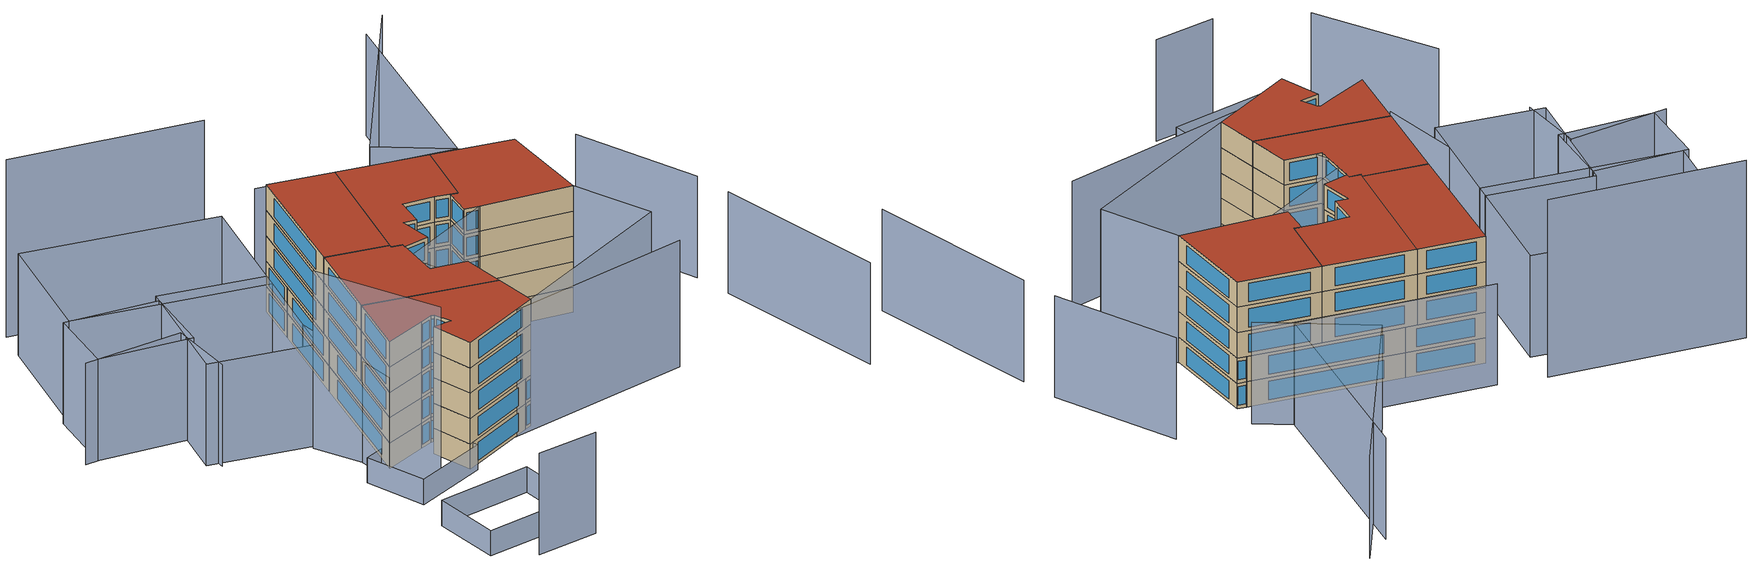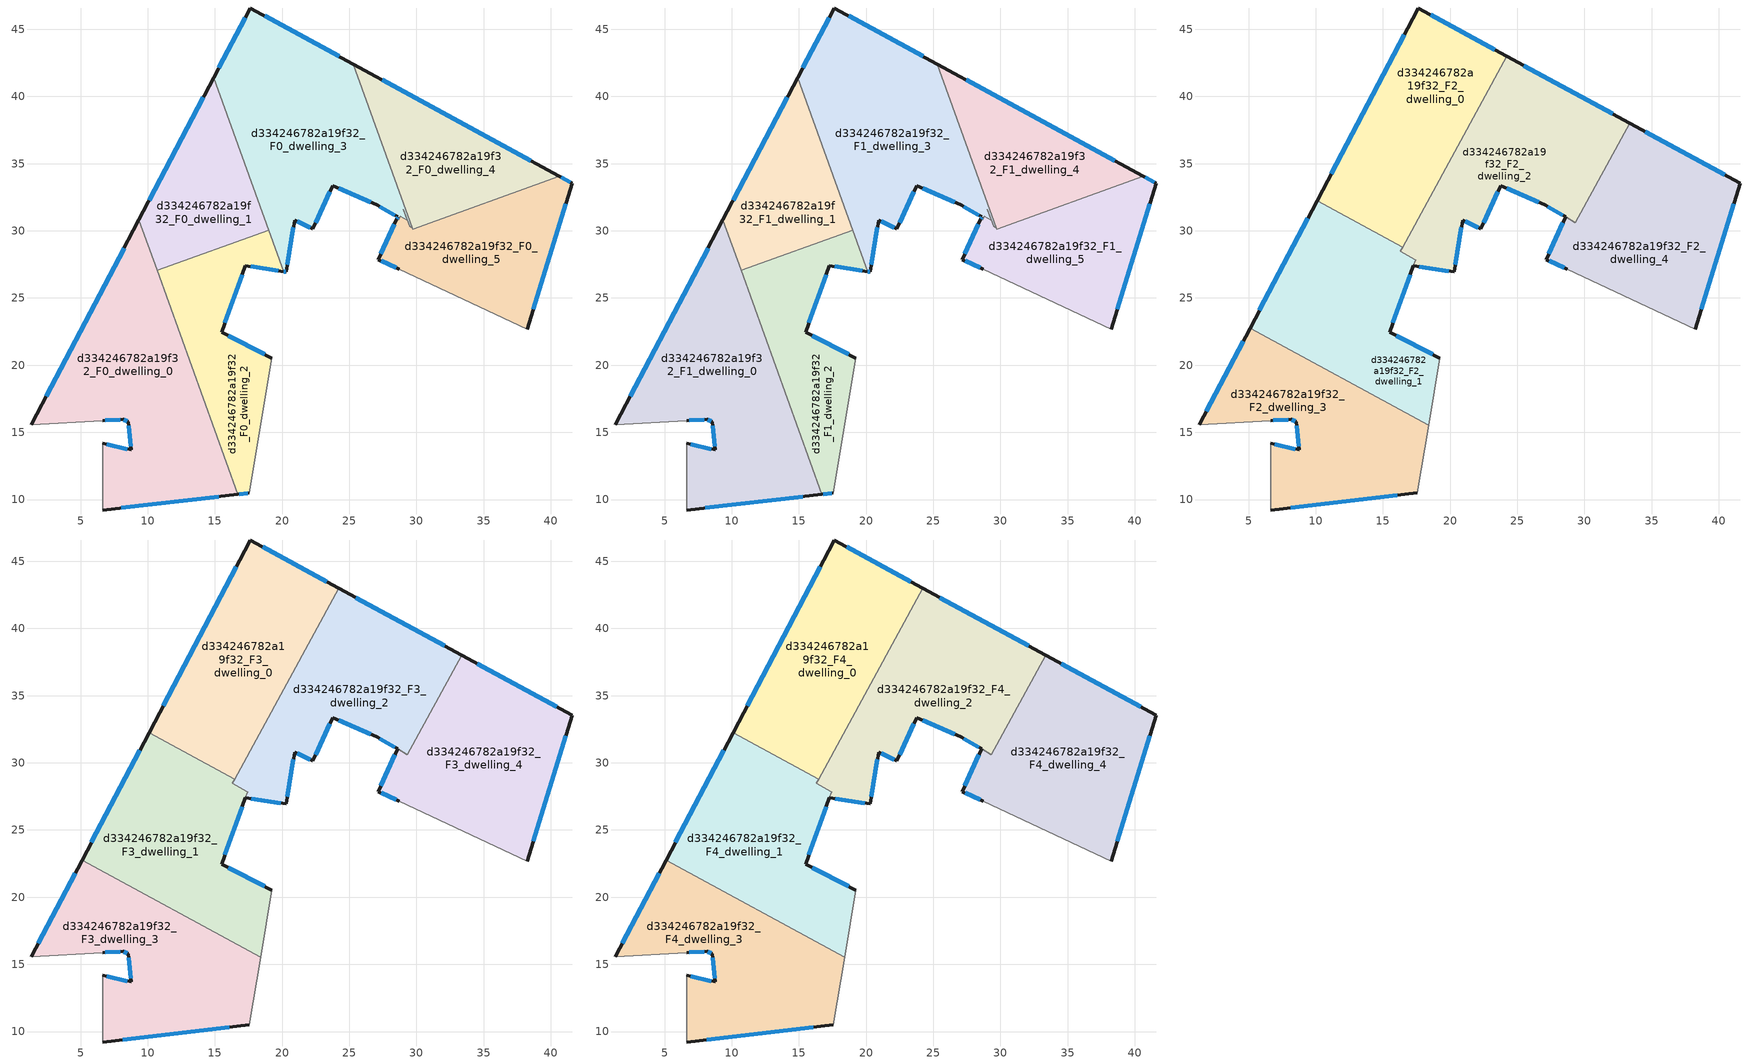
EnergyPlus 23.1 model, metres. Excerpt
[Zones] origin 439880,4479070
d334246782a19f32_F0_dwelling_0
 floor ground (EU_floor_Construction): 9.34,30.81 16.69,10.38 6.63,9.22 6.64,14.18 8.77,13.69 8.54,15.79 8.16,15.97 6.63,15.87 1.34,15.57 z0
 wall outside (EU_wall_Construction): 6.63,15.87 8.16,15.97 8.54,15.79 8.77,13.69 6.64,14.18 / 9.34,30.81 1.34,15.57 / 6.63,9.22 16.69,10.38 z0:3
 wall adiabatic (EU_wall_Construction): 1.34,15.57 6.63,15.87 / 6.64,14.18 6.63,9.22 z0:3
 wall to d334246782a19f32_F0_dwelling_2 (EU_wall_Construction): 16.69,10.38 10.7,27.05 z0:3
 wall to d334246782a19f32_F0_dwelling_1 (EU_wall_Construction): 10.69,27.05 9.34,30.81 z0:3
 window (EU_Window_Construction): 8.21,15.94 8.49,15.81 / 6.84,15.88 7.95,15.95 / 8.23,28.69 2.45,17.68 / 8.03,9.38 15.29,10.22 / 8.47,13.76 6.93,14.11 / 8.57,15.5 8.74,13.98 z0.42:2.58
d334246782a19f32_F0_dwelling_1
 floor ground (EU_floor_Construction): 14.91,41.4 19,30.04 10.7,27.05 9.34,30.81 z0
 wall outside (EU_wall_Construction): 14.91,41.4 9.34,30.81 z0:3
 wall to d334246782a19f32_F0_dwelling_2 (EU_wall_Construction): 10.7,27.05 19,30.04 z0:3
 wall to d334246782a19f32_F0_dwelling_3 (EU_wall_Construction): 19,30.04 14.91,41.4 z0:3
 window (EU_Window_Construction): 14.14,39.93 10.12,32.28 z0.42:2.58
d334246782a19f32_F0_dwelling_2
 floor ground (EU_floor_Construction): 19,30.04 20.1,26.97 17.26,27.41 15.49,22.46 19.23,20.53 17.57,10.49 16.69,10.38 10.7,27.05 z0
 wall outside (EU_wall_Construction): 19.23,20.53 15.49,22.46 17.26,27.41 20.1,26.97 / 16.69,10.38 17.57,10.49 z0:3
 wall adiabatic (EU_wall_Construction): 17.57,10.49 19.23,20.53 z0:3
 wall to d334246782a19f32_F0_dwelling_3 (EU_wall_Construction): 20.1,26.97 19,30.04 z0:3
 window (EU_Window_Construction): 17.66,27.35 19.71,27.03 / 15.73,23.14 17.02,26.72 / 18.71,20.8 16.01,22.19 / 16.81,10.4 17.45,10.47 z0.42:2.58
d334246782a19f32_F0_dwelling_3
 floor ground (EU_floor_Construction): 25.31,42.4 29.69,30.22 29.49,30.34 29.03,31.62 29.33,30.78 28.79,31.09 28.66,30.82 28.53,30.89 28.59,31.03 27.06,31.92 23.76,33.37 22.28,30.15 20.93,30.78 20.3,26.94 20.1,26.97 14.91,41.4 17.63,46.58 z0
 wall outside (EU_wall_Construction): 20.1,26.97 20.3,26.94 20.93,30.78 22.28,30.15 23.76,33.37 27.06,31.92 28.59,31.03 28.53,30.89 / 25.31,42.4 17.63,46.58 14.91,41.4 z0:3
 wall to d334246782a19f32_F0_dwelling_5 (EU_wall_Construction): 28.53,30.89 28.66,30.82 28.79,31.09 29.33,30.78 29.03,31.62 29.49,30.34 29.69,30.22 z0:3
 wall to d334246782a19f32_F0_dwelling_4 (EU_wall_Construction): 29.69,30.22 25.31,42.4 z0:3
 window (EU_Window_Construction): 28.59,31.01 28.54,30.91 / 27.27,31.8 28.38,31.16 / 24.21,33.17 26.6,32.12 / 22.48,30.6 23.55,32.92 / 21.12,30.7 22.09,30.24 / 20.39,27.47 20.84,30.25 / 20.13,26.96 20.28,26.94 / 17.25,45.87 15.29,42.12 / 24.24,42.98 18.7,46 z0.42:2.58
d334246782a19f32_F0_dwelling_4
 floor ground (EU_floor_Construction): 40.63,34.05 29.72,30.13 25.31,42.4 z0
 wall outside (EU_wall_Construction): 40.63,34.05 25.31,42.4 z0:3
 wall to d334246782a19f32_F0_dwelling_5 (EU_wall_Construction): 29.69,30.22 29.72,30.13 40.63,34.05 z0:3
 window (EU_Window_Construction): 38.5,35.21 27.43,41.24 z0.42:2.58
d334246782a19f32_F0_dwelling_5
 floor ground (EU_floor_Construction): 41.58,33.54 38.24,22.66 28.71,27.15 27.15,27.86 28.53,30.89 28.66,30.82 28.79,31.09 29.33,30.78 29.03,31.62 29.49,30.34 29.69,30.22 29.72,30.13 40.63,34.05 z0
 wall outside (EU_wall_Construction): 38.24,22.66 41.58,33.54 40.63,34.05 / 28.53,30.89 27.15,27.86 28.71,27.15 z0:3
 wall adiabatic (EU_wall_Construction): 28.71,27.15 38.24,22.66 z0:3
 window (EU_Window_Construction): 38.7,24.17 41.12,32.03 / 27.36,27.76 28.49,27.25 / 28.34,30.47 27.34,28.28 / 41.45,33.61 40.76,33.98 z0.42:2.58
d334246782a19f32_F1_dwelling_0
 floor to d334246782a19f32_F0_dwelling_0 (EU_floor_Construction): 9.34,30.81 16.69,10.38 6.63,9.22 6.64,14.18 8.77,13.69 8.54,15.79 8.16,15.97 6.63,15.87 1.34,15.57 z3
 wall outside (EU_wall_Construction): 6.63,15.87 8.16,15.97 8.54,15.79 8.77,13.69 6.64,14.18 / 9.34,30.81 1.34,15.57 / 6.63,9.22 16.69,10.38 z3:6
 wall adiabatic (EU_wall_Construction): 1.34,15.57 6.63,15.87 / 6.64,14.18 6.63,9.22 z3:6
 wall to d334246782a19f32_F1_dwelling_2 (EU_wall_Construction): 16.69,10.38 10.7,27.05 z3:6
 wall to d334246782a19f32_F1_dwelling_1 (EU_wall_Construction): 10.69,27.05 9.34,30.81 z3:6
 window (EU_Window_Construction): 8.21,15.94 8.49,15.81 / 6.84,15.88 7.95,15.95 / 8.23,28.69 2.45,17.68 / 8.03,9.38 15.29,10.22 / 8.47,13.76 6.93,14.11 / 8.57,15.5 8.74,13.98 z3.42:5.58
d334246782a19f32_F1_dwelling_1
 floor to d334246782a19f32_F0_dwelling_1 (EU_floor_Construction): 14.91,41.4 19,30.04 10.7,27.05 9.34,30.81 z3
 wall outside (EU_wall_Construction): 14.91,41.4 9.34,30.81 z3:6
 wall to d334246782a19f32_F1_dwelling_2 (EU_wall_Construction): 10.7,27.05 19,30.04 z3:6
 wall to d334246782a19f32_F1_dwelling_3 (EU_wall_Construction): 19,30.04 14.91,41.4 z3:6
 window (EU_Window_Construction): 14.14,39.93 10.12,32.28 z3.42:5.58
d334246782a19f32_F1_dwelling_2
 floor to d334246782a19f32_F0_dwelling_2 (EU_floor_Construction): 19,30.04 20.1,26.97 17.26,27.41 15.49,22.46 19.23,20.53 17.57,10.49 16.69,10.38 10.7,27.05 z3
 wall outside (EU_wall_Construction): 19.23,20.53 15.49,22.46 17.26,27.41 20.1,26.97 / 16.69,10.38 17.57,10.49 z3:6
 wall adiabatic (EU_wall_Construction): 17.57,10.49 19.23,20.53 z3:6
 wall to d334246782a19f32_F1_dwelling_3 (EU_wall_Construction): 20.1,26.97 19,30.04 z3:6
 window (EU_Window_Construction): 17.66,27.35 19.71,27.03 / 15.73,23.14 17.02,26.72 / 18.71,20.8 16.01,22.19 / 16.81,10.4 17.45,10.47 z3.42:5.58
 roof outside (EU_roof_Construction): 15.49,22.46 17.42,27.85 16.29,28.46 17.42,27.85 z6
d334246782a19f32_F1_dwelling_3
 floor to d334246782a19f32_F0_dwelling_3 (EU_floor_Construction): 25.31,42.4 29.69,30.22 29.49,30.34 29.03,31.62 29.33,30.78 28.79,31.09 28.66,30.82 28.53,30.89 28.59,31.03 27.06,31.92 23.76,33.37 22.28,30.15 20.93,30.78 20.3,26.94 20.1,26.97 14.91,41.4 17.63,46.58 z3
 wall outside (EU_wall_Construction): 20.1,26.97 20.3,26.94 20.93,30.78 22.28,30.15 23.76,33.37 27.06,31.92 28.59,31.03 28.53,30.89 / 25.31,42.4 17.63,46.58 14.91,41.4 z3:6
 wall to d334246782a19f32_F1_dwelling_5 (EU_wall_Construction): 28.53,30.89 28.66,30.82 28.79,31.09 29.33,30.78 29.03,31.62 29.49,30.34 29.69,30.22 z3:6
 wall to d334246782a19f32_F1_dwelling_4 (EU_wall_Construction): 29.69,30.22 25.31,42.4 z3:6
 window (EU_Window_Construction): 28.59,31.01 28.54,30.91 / 27.27,31.8 28.38,31.16 / 24.21,33.17 26.6,32.12 / 22.48,30.6 23.55,32.92 / 21.12,30.7 22.09,30.24 / 20.39,27.47 20.84,30.25 / 20.13,26.96 20.28,26.94 / 17.25,45.87 15.29,42.12 / 24.24,42.98 18.7,46 z3.42:5.58
d334246782a19f32_F1_dwelling_4
 floor to d334246782a19f32_F0_dwelling_4 (EU_floor_Construction): 40.63,34.05 29.72,30.13 25.31,42.4 z3
 wall outside (EU_wall_Construction): 40.63,34.05 25.31,42.4 z3:6
 wall to d334246782a19f32_F1_dwelling_5 (EU_wall_Construction): 29.69,30.22 29.72,30.13 40.63,34.05 z3:6
 window (EU_Window_Construction): 38.5,35.21 27.43,41.24 z3.42:5.58
d334246782a19f32_F1_dwelling_5
 floor to d334246782a19f32_F0_dwelling_5 (EU_floor_Construction): 41.58,33.54 38.24,22.66 28.71,27.15 27.15,27.86 28.53,30.89 28.66,30.82 28.79,31.09 29.33,30.78 29.03,31.62 29.49,30.34 29.69,30.22 29.72,30.13 40.63,34.05 z3
 wall outside (EU_wall_Construction): 38.24,22.66 41.58,33.54 40.63,34.05 / 28.53,30.89 27.15,27.86 28.71,27.15 z3:6
 wall adiabatic (EU_wall_Construction): 28.71,27.15 38.24,22.66 z3:6
 window (EU_Window_Construction): 38.7,24.17 41.12,32.03 / 27.36,27.76 28.49,27.25 / 28.34,30.47 27.34,28.28 / 41.45,33.61 40.76,33.98 z3.42:5.58
d334246782a19f32_F2_dwelling_0
 floor to d334246782a19f32_F1_dwelling_3 (EU_floor_Construction): 24.22,42.99 18.27,32.07 14.91,41.4 17.63,46.58 z6
 floor to d334246782a19f32_F1_dwelling_1 (EU_floor_Construction): 14.91,41.4 18.27,32.07 16.7,29.21 16.07,28.98 10.1,32.24 z6
 floor to d334246782a19f32_F1_dwelling_2 (EU_floor_Construction): 16.7,29.21 16.46,28.77 16.07,28.98 z6
 wall outside (EU_wall_Construction): 24.22,42.99 17.63,46.58 10.1,32.24 z6:9
 wall to d334246782a19f32_F2_dwelling_1 (EU_wall_Construction): 10.1,32.24 16.46,28.77 z6:9
 wall to d334246782a19f32_F2_dwelling_2 (EU_wall_Construction): 16.46,28.77 24.22,42.99 z6:9
 window (EU_Window_Construction): 16.58,44.59 11.14,34.23 / 23.31,43.49 18.54,46.09 z6.42:8.58
d334246782a19f32_F2_dwelling_1
 floor to d334246782a19f32_F1_dwelling_2 (EU_floor_Construction): 17.42,27.85 15.49,22.46 19.23,20.53 18.4,15.52 13.98,17.93 10.7,27.05 16.07,28.98 16.46,28.77 16.29,28.46 z6
 floor to d334246782a19f32_F1_dwelling_0 (EU_floor_Construction): 9.34,30.81 13.98,17.93 5.12,22.76 z6
 floor to d334246782a19f32_F1_dwelling_1 (EU_floor_Construction): 16.07,28.98 10.7,27.05 9.34,30.81 10.1,32.24 z6
 wall outside (EU_wall_Construction): 19.23,20.53 15.49,22.46 17.26,27.4 / 10.1,32.24 5.12,22.76 z6:9
 wall to d334246782a19f32_F2_dwelling_2 (EU_wall_Construction): 17.26,27.41 17.42,27.85 16.29,28.46 16.46,28.77 z6:9
 wall adiabatic (EU_wall_Construction): 18.4,15.52 19.23,20.53 z6:9
 wall to d334246782a19f32_F2_dwelling_3 (EU_wall_Construction): 5.12,22.76 18.4,15.52 z6:9
 window (EU_Window_Construction): 15.73,23.14 17.02,26.71 / 18.71,20.8 16.01,22.19 / 9.41,30.93 5.81,24.08 z6.42:8.58
d334246782a19f32_F2_dwelling_2
 floor to d334246782a19f32_F1_dwelling_2 (EU_floor_Construction): 19,30.04 20.1,26.97 17.26,27.41 17.42,27.85 16.29,28.46 16.7,29.21 z6
 floor to d334246782a19f32_F1_dwelling_3 (EU_floor_Construction): 25.31,42.4 29.46,30.86 29.37,30.68 29.03,31.62 29.33,30.78 28.79,31.09 28.73,30.96 28.59,31.03 27.06,31.92 23.76,33.37 22.28,30.15 20.93,30.78 20.3,26.94 20.1,26.97 18.27,32.07 24.22,42.99 z6
 floor to d334246782a19f32_F1_dwelling_4 (EU_floor_Construction): 33.37,38.01 29.46,30.86 25.31,42.4 z6
 floor to d334246782a19f32_F1_dwelling_5 (EU_floor_Construction): 29.21,31.12 29.37,30.68 29.33,30.61 28.73,30.96 28.79,31.09 29.33,30.78 z6
 floor to d334246782a19f32_F1_dwelling_1 (EU_floor_Construction): 18.27,32.07 19,30.04 16.7,29.21 z6
 wall outside (EU_wall_Construction): 33.37,38.01 24.22,42.99 / 17.26,27.41 20.3,26.94 20.93,30.78 22.28,30.15 23.76,33.37 27.06,31.92 28.6,31.03 z6:9
 wall to d334246782a19f32_F2_dwelling_4 (EU_wall_Construction): 28.6,31.03 29.33,30.61 33.37,38.01 z6:9
 window (EU_Window_Construction): 32.1,38.7 25.49,42.3 / 24.21,33.17 26.6,32.12 / 22.48,30.6 23.55,32.92 / 21.12,30.7 22.09,30.24 / 20.39,27.47 20.84,30.25 / 17.69,27.34 19.88,27 / 27.27,31.8 28.38,31.16 z6.42:8.58
d334246782a19f32_F2_dwelling_3
 floor to d334246782a19f32_F1_dwelling_0 (EU_floor_Construction): 13.98,17.93 16.69,10.38 6.63,9.22 6.64,14.18 8.77,13.69 8.54,15.79 8.16,15.97 6.63,15.87 1.34,15.57 5.12,22.76 z6
 floor to d334246782a19f32_F1_dwelling_2 (EU_floor_Construction): 18.4,15.52 17.57,10.49 16.69,10.38 13.98,17.93 z6
 wall outside (EU_wall_Construction): 6.63,15.87 8.16,15.97 8.54,15.79 8.77,13.69 6.64,14.18 / 5.12,22.76 1.34,15.57 / 6.63,9.22 17.57,10.49 z6:9
 wall adiabatic (EU_wall_Construction): 1.34,15.57 6.63,15.87 / 17.57,10.49 18.4,15.52 / 6.64,14.18 6.63,9.22 z6:9
 window (EU_Window_Construction): 6.84,15.88 7.95,15.95 / 4.59,21.77 1.86,16.57 / 8.15,9.39 16.05,10.31 / 8.47,13.76 6.93,14.11 / 8.57,15.5 8.74,13.98 / 8.21,15.94 8.49,15.81 z6.42:8.58
d334246782a19f32_F2_dwelling_4
 floor to d334246782a19f32_F1_dwelling_5 (EU_floor_Construction): 41.58,33.54 38.24,22.66 28.71,27.15 27.15,27.86 28.53,30.89 28.66,30.82 28.73,30.96 29.33,30.61 29.37,30.68 29.49,30.34 29.69,30.22 29.72,30.13 40.63,34.05 z6
 floor to d334246782a19f32_F1_dwelling_4 (EU_floor_Construction): 40.63,34.05 29.72,30.13 29.46,30.86 33.37,38.01 z6
 floor to d334246782a19f32_F1_dwelling_3 (EU_floor_Construction): 28.73,30.96 28.66,30.82 28.53,30.89 28.59,31.03 z6; 29.46,30.86 29.69,30.22 29.49,30.34 29.37,30.68 z6
 wall outside (EU_wall_Construction): 38.24,22.66 41.58,33.54 33.37,38.01 / 28.59,31.03 27.15,27.86 28.71,27.15 z6:9
 wall adiabatic (EU_wall_Construction): 28.71,27.15 38.24,22.66 z6:9
 window (EU_Window_Construction): 40.44,34.16 34.51,37.39 / 38.7,24.17 41.12,32.03 / 27.36,27.76 28.49,27.25 / 28.39,30.59 27.35,28.3 z6.42:8.58
d334246782a19f32_F3_dwelling_0
 floor to d334246782a19f32_F2_dwelling_0 (EU_floor_Construction): 24.22,42.99 16.46,28.77 10.1,32.24 17.63,46.58 z9
 wall outside (EU_wall_Construction): 24.22,42.99 17.63,46.58 10.1,32.24 z9:12
 wall to d334246782a19f32_F3_dwelling_1 (EU_wall_Construction): 10.1,32.24 16.46,28.77 z9:12
 wall to d334246782a19f32_F3_dwelling_2 (EU_wall_Construction): 16.46,28.77 24.22,42.99 z9:12
 window (EU_Window_Construction): 16.58,44.59 11.14,34.23 / 23.31,43.49 18.54,46.09 z9.42:11.58
d334246782a19f32_F3_dwelling_1
 floor to d334246782a19f32_F2_dwelling_1 (EU_floor_Construction): 16.46,28.77 16.29,28.46 17.42,27.85 15.49,22.46 19.23,20.53 18.4,15.52 5.12,22.76 10.1,32.24 z9
 wall outside (EU_wall_Construction): 19.23,20.53 15.49,22.46 17.26,27.4 / 10.1,32.24 5.12,22.76 z9:12
 wall to d334246782a19f32_F3_dwelling_2 (EU_wall_Construction): 17.26,27.41 17.42,27.85 16.29,28.46 16.46,28.77 z9:12
 wall adiabatic (EU_wall_Construction): 18.4,15.52 19.23,20.53 z9:12
 wall to d334246782a19f32_F3_dwelling_3 (EU_wall_Construction): 5.12,22.76 18.4,15.52 z9:12
 window (EU_Window_Construction): 15.73,23.14 17.02,26.71 / 18.71,20.8 16.01,22.19 / 9.41,30.93 5.81,24.08 z9.42:11.58
d334246782a19f32_F3_dwelling_2
 floor to d334246782a19f32_F2_dwelling_2 (EU_floor_Construction): 33.37,38.01 29.33,30.61 27.06,31.92 23.76,33.37 22.28,30.15 20.93,30.78 20.3,26.94 17.26,27.41 17.42,27.85 16.29,28.46 24.22,42.99 z9
 wall outside (EU_wall_Construction): 33.37,38.01 24.22,42.99 / 17.26,27.41 20.3,26.94 20.93,30.78 22.28,30.15 23.76,33.37 27.06,31.92 28.6,31.03 z9:12
 wall to d334246782a19f32_F3_dwelling_4 (EU_wall_Construction): 28.6,31.03 29.33,30.61 33.37,38.01 z9:12
 window (EU_Window_Construction): 32.1,38.7 25.49,42.3 / 24.21,33.17 26.6,32.12 / 22.48,30.6 23.55,32.92 / 21.12,30.7 22.09,30.24 / 20.39,27.47 20.84,30.25 / 17.69,27.34 19.88,27 / 27.27,31.8 28.38,31.16 z9.42:11.58
d334246782a19f32_F3_dwelling_3
 floor to d334246782a19f32_F2_dwelling_3 (EU_floor_Construction): 18.4,15.52 17.57,10.49 6.63,9.22 6.64,14.18 8.77,13.69 8.54,15.79 8.16,15.97 6.63,15.87 1.34,15.57 5.12,22.76 z9
 wall outside (EU_wall_Construction): 6.63,15.87 8.16,15.97 8.54,15.79 8.77,13.69 6.64,14.18 / 5.12,22.76 1.34,15.57 / 6.63,9.22 17.57,10.49 z9:12
 wall adiabatic (EU_wall_Construction): 1.34,15.57 6.63,15.87 / 17.57,10.49 18.4,15.52 / 6.64,14.18 6.63,9.22 z9:12
 window (EU_Window_Construction): 6.84,15.88 7.95,15.95 / 4.59,21.77 1.86,16.57 / 8.15,9.39 16.05,10.31 / 8.47,13.76 6.93,14.11 / 8.57,15.5 8.74,13.98 / 8.21,15.94 8.49,15.81 z9.42:11.58
d334246782a19f32_F3_dwelling_4
 floor to d334246782a19f32_F2_dwelling_4 (EU_floor_Construction): 41.58,33.54 38.24,22.66 28.71,27.15 27.15,27.86 28.59,31.03 29.33,30.61 33.37,38.01 z9
 wall outside (EU_wall_Construction): 38.24,22.66 41.58,33.54 33.37,38.01 / 28.59,31.03 27.15,27.86 28.71,27.15 z9:12
 wall adiabatic (EU_wall_Construction): 28.71,27.15 38.24,22.66 z9:12
 window (EU_Window_Construction): 40.44,34.16 34.51,37.39 / 38.7,24.17 41.12,32.03 / 27.36,27.76 28.49,27.25 / 28.39,30.59 27.35,28.3 z9.42:11.58
d334246782a19f32_F4_dwelling_0
 floor to d334246782a19f32_F3_dwelling_0 (EU_floor_Construction): 24.22,42.99 16.46,28.77 10.1,32.24 17.63,46.58 z12
 wall outside (EU_wall_Construction): 24.22,42.99 17.63,46.58 10.1,32.24 z12:15
 wall to d334246782a19f32_F4_dwelling_1 (EU_wall_Construction): 10.1,32.24 16.46,28.77 z12:15
 wall to d334246782a19f32_F4_dwelling_2 (EU_wall_Construction): 16.46,28.77 24.22,42.99 z12:15
 window (EU_Window_Construction): 16.58,44.59 11.14,34.23 / 23.31,43.49 18.54,46.09 z12.42:14.58
 roof outside (EU_roof_Construction): 16.46,28.77 24.22,42.99 17.63,46.58 10.1,32.24 z15
d334246782a19f32_F4_dwelling_1
 floor to d334246782a19f32_F3_dwelling_1 (EU_floor_Construction): 16.46,28.77 16.29,28.46 17.42,27.85 15.49,22.46 19.23,20.53 18.4,15.52 5.12,22.76 10.1,32.24 z12
 wall outside (EU_wall_Construction): 19.23,20.53 15.49,22.46 17.26,27.4 / 10.1,32.24 5.12,22.76 z12:15
 wall to d334246782a19f32_F4_dwelling_2 (EU_wall_Construction): 17.26,27.41 17.42,27.85 16.29,28.46 16.46,28.77 z12:15
 wall adiabatic (EU_wall_Construction): 18.4,15.52 19.23,20.53 z12:15
 wall to d334246782a19f32_F4_dwelling_3 (EU_wall_Construction): 5.12,22.76 18.4,15.52 z12:15
 window (EU_Window_Construction): 15.73,23.14 17.02,26.71 / 18.71,20.8 16.01,22.19 / 9.41,30.93 5.81,24.08 z12.42:14.58
 roof outside (EU_roof_Construction): 18.4,15.52 19.23,20.53 15.49,22.46 17.42,27.85 16.29,28.46 16.46,28.77 10.1,32.24 5.12,22.76 z15
d334246782a19f32_F4_dwelling_2
 floor to d334246782a19f32_F3_dwelling_2 (EU_floor_Construction): 33.37,38.01 29.33,30.61 27.06,31.92 23.76,33.37 22.28,30.15 20.93,30.78 20.3,26.94 17.26,27.41 17.42,27.85 16.29,28.46 24.22,42.99 z12
 wall outside (EU_wall_Construction): 33.37,38.01 24.22,42.99 / 17.26,27.41 20.3,26.94 20.93,30.78 22.28,30.15 23.76,33.37 27.06,31.92 28.6,31.03 z12:15
 wall to d334246782a19f32_F4_dwelling_4 (EU_wall_Construction): 28.6,31.03 29.33,30.61 33.37,38.01 z12:15
 window (EU_Window_Construction): 32.1,38.7 25.49,42.3 / 24.21,33.17 26.6,32.12 / 22.48,30.6 23.55,32.92 / 21.12,30.7 22.09,30.24 / 20.39,27.47 20.84,30.25 / 17.69,27.34 19.88,27 / 27.27,31.8 28.38,31.16 z12.42:14.58
 roof outside (EU_roof_Construction): 29.33,30.61 33.37,38.01 24.22,42.99 16.29,28.46 17.42,27.85 17.26,27.41 20.3,26.94 20.93,30.78 22.28,30.15 23.76,33.37 27.06,31.92 z15
d334246782a19f32_F4_dwelling_3
 floor to d334246782a19f32_F3_dwelling_3 (EU_floor_Construction): 18.4,15.52 17.57,10.49 6.63,9.22 6.64,14.18 8.77,13.69 8.54,15.79 8.16,15.97 6.63,15.87 1.34,15.57 5.12,22.76 z12
 wall outside (EU_wall_Construction): 6.63,15.87 8.16,15.97 8.54,15.79 8.77,13.69 6.64,14.18 / 5.12,22.76 1.34,15.57 / 6.63,9.22 17.57,10.49 z12:15
 wall adiabatic (EU_wall_Construction): 1.34,15.57 6.63,15.87 / 17.57,10.49 18.4,15.52 / 6.64,14.18 6.63,9.22 z12:15
 window (EU_Window_Construction): 6.84,15.88 7.95,15.95 / 4.59,21.77 1.86,16.57 / 8.15,9.39 16.05,10.31 / 8.47,13.76 6.93,14.11 / 8.57,15.5 8.74,13.98 / 8.21,15.94 8.49,15.81 z12.42:14.58
 roof outside (EU_roof_Construction): 17.57,10.49 18.4,15.52 5.12,22.76 1.34,15.57 6.63,15.87 8.16,15.97 8.54,15.79 8.77,13.69 6.64,14.18 6.63,9.22 z15
d334246782a19f32_F4_dwelling_4
 floor to d334246782a19f32_F3_dwelling_4 (EU_floor_Construction): 41.58,33.54 38.24,22.66 28.71,27.15 27.15,27.86 28.59,31.03 29.33,30.61 33.37,38.01 z12
 wall outside (EU_wall_Construction): 38.24,22.66 41.58,33.54 33.37,38.01 / 28.59,31.03 27.15,27.86 28.71,27.15 z12:15
 wall adiabatic (EU_wall_Construction): 28.71,27.15 38.24,22.66 z12:15
 window (EU_Window_Construction): 40.44,34.16 34.51,37.39 / 38.7,24.17 41.12,32.03 / 27.36,27.76 28.49,27.25 / 28.39,30.59 27.35,28.3 z12.42:14.58
 roof outside (EU_roof_Construction): 38.24,22.66 41.58,33.54 33.37,38.01 29.33,30.61 28.59,31.03 27.15,27.86 28.71,27.15 z15
shading: 7.9,11.09 36.86,6.98 / 39.36,13.02 17.57,10.49 / 17.57,10.49 15.8,25.64 / 15.8,25.64 37.59,28.18 / 37.59,28.18 39.36,13.02 z0:15; 50.11,-7.44 51.72,13.3 / 42.93,36.72 34.6,47.24 / 34.6,47.24 56.1,64.26 / -2.11,-7.75 5.03,-9.24 / 2.11,28.13 -0.34,14.22 / -18.55,39.71 -7.43,36.48 / -7.43,36.48 -9.62,28.93 / 52.08,17.82 50.47,32.99 / 52.01,62.91 40.22,40.13 / 40.22,40.13 20.24,50.47 / 7.31,37.58 0.05,24.37 / 0.05,24.37 -10.62,30.23 / -10.62,30.23 -3.36,43.44 / -3.36,43.44 7.31,37.58 / -13.72,47.02 -3.79,42.55 / -3.79,42.55 -7.26,34.84 / -7.26,34.84 -17.19,39.32 / -17.19,39.32 -13.72,47.02 / -13.15,46.77 -5.98,59.91 / -5.98,59.91 13.65,49.2 / 13.65,49.2 6.48,36.06 / 6.48,36.06 -13.15,46.77 z0:12; 5.4,-6.21 -5.57,-4.18 / -5.57,-4.18 -4.1,3.76 / -4.1,3.76 6.87,1.74 / 6.87,1.74 5.4,-6.21 / -2.44,15.35 6.63,15.87 / 6.63,15.87 7.05,8.57 / 7.05,8.57 -2.02,8.05 / -2.02,8.05 -2.44,15.35 z0:3; -0.69,24.29 2.2,9.43 / 15.61,53.28 -3.97,63.3 z0:21
[Building]
EU S2 Campaign: North Axis=0; Terrain=City; Solar Distribution=FullExterior
[Site:Location]
Madrid: Latitude=40.5; Longitude=-3.5; Time Zone=1; Elevation=609
[SizingPeriod:WeatherFileDays]
AnnualSizingPeriod: Begin Month=1; Begin Day of Month=1; End Month=12; End Day of Month=31; Day of Week for Start Day=Monday; Use Weather File Daylight Saving Period=No; Use Weather File Rain and Snow Indicators=No
[MATERIAL]
EU_InternalMass_Material: Roughness=MediumRough; Thickness=0.1; Conductivity=1; Density=1800; Specific Heat=900; Thermal Absorptance=0.9; Solar Absorptance=0.7; Visible Absorptance=0.7
[MATERIAL:NOMASS] Roughness=MediumRough; Thermal Absorptance=0.9; Solar Absorptance=0.7; Visible Absorptance=0.7
Name | Thermal Resistance
EU_wall_NoMass | 1.60022
EU_roof_NoMass | 1.57597
EU_floor_NoMass | 0.470652
[WINDOWMATERIAL:SIMPLEGLAZINGSYSTEM]
EU_Window_SimpleGlazing: UFactor=3.28802; Solar Heat Gain Coefficient=0.85; Visible Transmittance=0.85
[CONSTRUCTION]
EU_wall_Construction: EU_wall_NoMass
EU_roof_Construction: EU_roof_NoMass
EU_floor_Construction: EU_floor_NoMass
EU_InternalMass_Construction: EU_InternalMass_Material
EU_Window_Construction: EU_Window_SimpleGlazing
[ZONE] Type=1; Multiplier=1; Ceiling Height=autocalculate; Floor Area=autocalculate; Part of Total Floor Area=Yes
Name | Volume
d334246782a19f32_F0_dwelling_0; d334246782a19f32_F1_dwelling_0 | 453.582
d334246782a19f32_F2_dwelling_0; d334246782a19f32_F3_dwelling_0; d334246782a19f32_F4_dwelling_0 | 358.584
d334246782a19f32_F0_dwelling_1; d334246782a19f32_F1_dwelling_1 | 212.785
d334246782a19f32_F2_dwelling_1; d334246782a19f32_F3_dwelling_1; d334246782a19f32_F4_dwelling_1 | 361.898
d334246782a19f32_F0_dwelling_2; d334246782a19f32_F1_dwelling_2 | 240.838
d334246782a19f32_F2_dwelling_2; d334246782a19f32_F3_dwelling_2; d334246782a19f32_F4_dwelling_2 | 360.621
d334246782a19f32_F0_dwelling_3; d334246782a19f32_F1_dwelling_3 | 424.588
d334246782a19f32_F2_dwelling_3; d334246782a19f32_F3_dwelling_3; d334246782a19f32_F4_dwelling_3 | 362.863
d334246782a19f32_F0_dwelling_4; d334246782a19f32_F1_dwelling_4 | 226.781
d334246782a19f32_F2_dwelling_4; d334246782a19f32_F3_dwelling_4; d334246782a19f32_F4_dwelling_4 | 370.333
d334246782a19f32_F0_dwelling_5; d334246782a19f32_F1_dwelling_5 | 255.781
[INTERNALMASS] Construction=EU_InternalMass_Construction
Name | Zone or ZoneList | Surface Area
d334246782a19f32_F0_dwelling_0_EU_InternalMass | d334246782a19f32_F0_dwelling_0 | 151.194
d334246782a19f32_F0_dwelling_1_EU_InternalMass | d334246782a19f32_F0_dwelling_1 | 70.9282
d334246782a19f32_F0_dwelling_2_EU_InternalMass | d334246782a19f32_F0_dwelling_2 | 80.28
d334246782a19f32_F0_dwelling_3_EU_InternalMass | d334246782a19f32_F0_dwelling_3 | 141.528
d334246782a19f32_F0_dwelling_4_EU_InternalMass | d334246782a19f32_F0_dwelling_4 | 75.5937
d334246782a19f32_F0_dwelling_5_EU_InternalMass | d334246782a19f32_F0_dwelling_5 | 85.2599
d334246782a19f32_F1_dwelling_0_EU_InternalMass | d334246782a19f32_F1_dwelling_0 | 151.194
d334246782a19f32_F1_dwelling_1_EU_InternalMass | d334246782a19f32_F1_dwelling_1 | 70.9282
d334246782a19f32_F1_dwelling_2_EU_InternalMass | d334246782a19f32_F1_dwelling_2 | 80.28
d334246782a19f32_F1_dwelling_3_EU_InternalMass | d334246782a19f32_F1_dwelling_3 | 141.528
d334246782a19f32_F1_dwelling_4_EU_InternalMass | d334246782a19f32_F1_dwelling_4 | 75.5937
d334246782a19f32_F1_dwelling_5_EU_InternalMass | d334246782a19f32_F1_dwelling_5 | 85.2599
d334246782a19f32_F2_dwelling_0_EU_InternalMass | d334246782a19f32_F2_dwelling_0 | 119.527
d334246782a19f32_F2_dwelling_1_EU_InternalMass | d334246782a19f32_F2_dwelling_1 | 120.646
d334246782a19f32_F2_dwelling_2_EU_InternalMass | d334246782a19f32_F2_dwelling_2 | 120.208
d334246782a19f32_F2_dwelling_3_EU_InternalMass | d334246782a19f32_F2_dwelling_3 | 120.953
d334246782a19f32_F2_dwelling_4_EU_InternalMass | d334246782a19f32_F2_dwelling_4 | 123.446
d334246782a19f32_F3_dwelling_0_EU_InternalMass | d334246782a19f32_F3_dwelling_0 | 119.527
d334246782a19f32_F3_dwelling_1_EU_InternalMass | d334246782a19f32_F3_dwelling_1 | 120.646
d334246782a19f32_F3_dwelling_2_EU_InternalMass | d334246782a19f32_F3_dwelling_2 | 120.208
d334246782a19f32_F3_dwelling_3_EU_InternalMass | d334246782a19f32_F3_dwelling_3 | 120.953
d334246782a19f32_F3_dwelling_4_EU_InternalMass | d334246782a19f32_F3_dwelling_4 | 123.446
d334246782a19f32_F4_dwelling_0_EU_InternalMass | d334246782a19f32_F4_dwelling_0 | 119.527
d334246782a19f32_F4_dwelling_1_EU_InternalMass | d334246782a19f32_F4_dwelling_1 | 120.646
d334246782a19f32_F4_dwelling_2_EU_InternalMass | d334246782a19f32_F4_dwelling_2 | 120.208
d334246782a19f32_F4_dwelling_3_EU_InternalMass | d334246782a19f32_F4_dwelling_3 | 120.953
d334246782a19f32_F4_dwelling_4_EU_InternalMass | d334246782a19f32_F4_dwelling_4 | 123.446
[OTHEREQUIPMENT] Fuel Type=Electricity; Design Level Calculation Method=Watts/Area; Power per Zone Floor Area=1; Fraction Latent=0; Fraction Radiant=0; Fraction Lost=0; Carbon Dioxide Generation Rate=0; EndUse Subcategory=EU_Step8_InternalGains
Name | Zone or ZoneList or Space or SpaceList | Schedule
EU_Step8_InternalGain_d334246782a19f32_F0_dwelling_0_f000 | d334246782a19f32_F0_dwelling_0 | EU_Step8_GainSchedule_d334246782a19f32_F0_dwelling_0_f000
EU_Step8_InternalGain_d334246782a19f32_F0_dwelling_1_f000 | d334246782a19f32_F0_dwelling_1 | EU_Step8_GainSchedule_d334246782a19f32_F0_dwelling_1_f000
EU_Step8_InternalGain_d334246782a19f32_F0_dwelling_2_f000 | d334246782a19f32_F0_dwelling_2 | EU_Step8_GainSchedule_d334246782a19f32_F0_dwelling_2_f000
EU_Step8_InternalGain_d334246782a19f32_F0_dwelling_3_f000 | d334246782a19f32_F0_dwelling_3 | EU_Step8_GainSchedule_d334246782a19f32_F0_dwelling_3_f000
EU_Step8_InternalGain_d334246782a19f32_F0_dwelling_4_f000 | d334246782a19f32_F0_dwelling_4 | EU_Step8_GainSchedule_d334246782a19f32_F0_dwelling_4_f000
EU_Step8_InternalGain_d334246782a19f32_F0_dwelling_5_f000 | d334246782a19f32_F0_dwelling_5 | EU_Step8_GainSchedule_d334246782a19f32_F0_dwelling_5_f000
EU_Step8_InternalGain_d334246782a19f32_F1_dwelling_0_f000 | d334246782a19f32_F1_dwelling_0 | EU_Step8_GainSchedule_d334246782a19f32_F1_dwelling_0_f000
EU_Step8_InternalGain_d334246782a19f32_F1_dwelling_1_f000 | d334246782a19f32_F1_dwelling_1 | EU_Step8_GainSchedule_d334246782a19f32_F1_dwelling_1_f000
EU_Step8_InternalGain_d334246782a19f32_F1_dwelling_2_f000 | d334246782a19f32_F1_dwelling_2 | EU_Step8_GainSchedule_d334246782a19f32_F1_dwelling_2_f000
EU_Step8_InternalGain_d334246782a19f32_F1_dwelling_3_f000 | d334246782a19f32_F1_dwelling_3 | EU_Step8_GainSchedule_d334246782a19f32_F1_dwelling_3_f000
EU_Step8_InternalGain_d334246782a19f32_F1_dwelling_4_f000 | d334246782a19f32_F1_dwelling_4 | EU_Step8_GainSchedule_d334246782a19f32_F1_dwelling_4_f000
EU_Step8_InternalGain_d334246782a19f32_F1_dwelling_5_f000 | d334246782a19f32_F1_dwelling_5 | EU_Step8_GainSchedule_d334246782a19f32_F1_dwelling_5_f000
EU_Step8_InternalGain_d334246782a19f32_F2_dwelling_0_f000 | d334246782a19f32_F2_dwelling_0 | EU_Step8_GainSchedule_d334246782a19f32_F2_dwelling_0_f000
EU_Step8_InternalGain_d334246782a19f32_F2_dwelling_1_f000 | d334246782a19f32_F2_dwelling_1 | EU_Step8_GainSchedule_d334246782a19f32_F2_dwelling_1_f000
EU_Step8_InternalGain_d334246782a19f32_F2_dwelling_2_f000 | d334246782a19f32_F2_dwelling_2 | EU_Step8_GainSchedule_d334246782a19f32_F2_dwelling_2_f000
EU_Step8_InternalGain_d334246782a19f32_F2_dwelling_3_f000 | d334246782a19f32_F2_dwelling_3 | EU_Step8_GainSchedule_d334246782a19f32_F2_dwelling_3_f000
EU_Step8_InternalGain_d334246782a19f32_F2_dwelling_4_f000 | d334246782a19f32_F2_dwelling_4 | EU_Step8_GainSchedule_d334246782a19f32_F2_dwelling_4_f000
EU_Step8_InternalGain_d334246782a19f32_F3_dwelling_0_f000 | d334246782a19f32_F3_dwelling_0 | EU_Step8_GainSchedule_d334246782a19f32_F3_dwelling_0_f000
EU_Step8_InternalGain_d334246782a19f32_F3_dwelling_1_f000 | d334246782a19f32_F3_dwelling_1 | EU_Step8_GainSchedule_d334246782a19f32_F3_dwelling_1_f000
EU_Step8_InternalGain_d334246782a19f32_F3_dwelling_2_f000 | d334246782a19f32_F3_dwelling_2 | EU_Step8_GainSchedule_d334246782a19f32_F3_dwelling_2_f000
EU_Step8_InternalGain_d334246782a19f32_F3_dwelling_3_f000 | d334246782a19f32_F3_dwelling_3 | EU_Step8_GainSchedule_d334246782a19f32_F3_dwelling_3_f000
EU_Step8_InternalGain_d334246782a19f32_F3_dwelling_4_f000 | d334246782a19f32_F3_dwelling_4 | EU_Step8_GainSchedule_d334246782a19f32_F3_dwelling_4_f000
EU_Step8_InternalGain_d334246782a19f32_F4_dwelling_0_f000 | d334246782a19f32_F4_dwelling_0 | EU_Step8_GainSchedule_d334246782a19f32_F4_dwelling_0_f000
EU_Step8_InternalGain_d334246782a19f32_F4_dwelling_1_f000 | d334246782a19f32_F4_dwelling_1 | EU_Step8_GainSchedule_d334246782a19f32_F4_dwelling_1_f000
EU_Step8_InternalGain_d334246782a19f32_F4_dwelling_2_f000 | d334246782a19f32_F4_dwelling_2 | EU_Step8_GainSchedule_d334246782a19f32_F4_dwelling_2_f000
EU_Step8_InternalGain_d334246782a19f32_F4_dwelling_3_f000 | d334246782a19f32_F4_dwelling_3 | EU_Step8_GainSchedule_d334246782a19f32_F4_dwelling_3_f000
EU_Step8_InternalGain_d334246782a19f32_F4_dwelling_4_f000 | d334246782a19f32_F4_dwelling_4 | EU_Step8_GainSchedule_d334246782a19f32_F4_dwelling_4_f000
[ZONEVENTILATION:DESIGNFLOWRATE] Schedule=EU_AlwaysOn; Design Flow Rate Calculation Method=AirChanges/Hour; Air Changes per Hour=0.480704; Ventilation Type=Natural; Fan Pressure Rise=0; Fan Total Efficiency=1; Constant Term Coefficient=1; Temperature Term Coefficient=0; Velocity Term Coefficient=0; Velocity Squared Term Coefficient=0; Minimum Indoor Temperature=-100; Maximum Indoor Temperature=100; Delta Temperature=-100; Minimum Outdoor Temperature=-100; Maximum Outdoor Temperature=100; Maximum Wind Speed=40
Name | Zone or ZoneList or Space or SpaceList
EU_ConstantAir_d334246782a19f32_F0_dwelling_0 | d334246782a19f32_F0_dwelling_0
EU_ConstantAir_d334246782a19f32_F0_dwelling_1 | d334246782a19f32_F0_dwelling_1
EU_ConstantAir_d334246782a19f32_F0_dwelling_2 | d334246782a19f32_F0_dwelling_2
EU_ConstantAir_d334246782a19f32_F0_dwelling_3 | d334246782a19f32_F0_dwelling_3
EU_ConstantAir_d334246782a19f32_F0_dwelling_4 | d334246782a19f32_F0_dwelling_4
EU_ConstantAir_d334246782a19f32_F0_dwelling_5 | d334246782a19f32_F0_dwelling_5
EU_ConstantAir_d334246782a19f32_F1_dwelling_0 | d334246782a19f32_F1_dwelling_0
EU_ConstantAir_d334246782a19f32_F1_dwelling_1 | d334246782a19f32_F1_dwelling_1
EU_ConstantAir_d334246782a19f32_F1_dwelling_2 | d334246782a19f32_F1_dwelling_2
EU_ConstantAir_d334246782a19f32_F1_dwelling_3 | d334246782a19f32_F1_dwelling_3
EU_ConstantAir_d334246782a19f32_F1_dwelling_4 | d334246782a19f32_F1_dwelling_4
EU_ConstantAir_d334246782a19f32_F1_dwelling_5 | d334246782a19f32_F1_dwelling_5
EU_ConstantAir_d334246782a19f32_F2_dwelling_0 | d334246782a19f32_F2_dwelling_0
EU_ConstantAir_d334246782a19f32_F2_dwelling_1 | d334246782a19f32_F2_dwelling_1
EU_ConstantAir_d334246782a19f32_F2_dwelling_2 | d334246782a19f32_F2_dwelling_2
EU_ConstantAir_d334246782a19f32_F2_dwelling_3 | d334246782a19f32_F2_dwelling_3
EU_ConstantAir_d334246782a19f32_F2_dwelling_4 | d334246782a19f32_F2_dwelling_4
EU_ConstantAir_d334246782a19f32_F3_dwelling_0 | d334246782a19f32_F3_dwelling_0
EU_ConstantAir_d334246782a19f32_F3_dwelling_1 | d334246782a19f32_F3_dwelling_1
EU_ConstantAir_d334246782a19f32_F3_dwelling_2 | d334246782a19f32_F3_dwelling_2
EU_ConstantAir_d334246782a19f32_F3_dwelling_3 | d334246782a19f32_F3_dwelling_3
EU_ConstantAir_d334246782a19f32_F3_dwelling_4 | d334246782a19f32_F3_dwelling_4
EU_ConstantAir_d334246782a19f32_F4_dwelling_0 | d334246782a19f32_F4_dwelling_0
EU_ConstantAir_d334246782a19f32_F4_dwelling_1 | d334246782a19f32_F4_dwelling_1
EU_ConstantAir_d334246782a19f32_F4_dwelling_2 | d334246782a19f32_F4_dwelling_2
EU_ConstantAir_d334246782a19f32_F4_dwelling_3 | d334246782a19f32_F4_dwelling_3
EU_ConstantAir_d334246782a19f32_F4_dwelling_4 | d334246782a19f32_F4_dwelling_4
[HVACTEMPLATE:THERMOSTAT] Constant Heating Setpoint=20; Constant Cooling Setpoint=50
EU_HeatOnly_d334246782a19f32_F0_dwelling_0; EU_HeatOnly_d334246782a19f32_F0_dwelling_1; EU_HeatOnly_d334246782a19f32_F0_dwelling_2; EU_HeatOnly_d334246782a19f32_F0_dwelling_3; EU_HeatOnly_d334246782a19f32_F0_dwelling_4; EU_HeatOnly_d334246782a19f32_F0_dwelling_5; EU_HeatOnly_d334246782a19f32_F1_dwelling_0; EU_HeatOnly_d334246782a19f32_F1_dwelling_1; EU_HeatOnly_d334246782a19f32_F1_dwelling_2; EU_HeatOnly_d334246782a19f32_F1_dwelling_3; EU_HeatOnly_d334246782a19f32_F1_dwelling_4; EU_HeatOnly_d334246782a19f32_F1_dwelling_5; EU_HeatOnly_d334246782a19f32_F2_dwelling_0; EU_HeatOnly_d334246782a19f32_F2_dwelling_1; EU_HeatOnly_d334246782a19f32_F2_dwelling_2; EU_HeatOnly_d334246782a19f32_F2_dwelling_3; EU_HeatOnly_d334246782a19f32_F2_dwelling_4; EU_HeatOnly_d334246782a19f32_F3_dwelling_0; EU_HeatOnly_d334246782a19f32_F3_dwelling_1; EU_HeatOnly_d334246782a19f32_F3_dwelling_2; EU_HeatOnly_d334246782a19f32_F3_dwelling_3; EU_HeatOnly_d334246782a19f32_F3_dwelling_4; EU_HeatOnly_d334246782a19f32_F4_dwelling_0; EU_HeatOnly_d334246782a19f32_F4_dwelling_1; EU_HeatOnly_d334246782a19f32_F4_dwelling_2; EU_HeatOnly_d334246782a19f32_F4_dwelling_3; EU_HeatOnly_d334246782a19f32_F4_dwelling_4
[HVACTEMPLATE:ZONE:IDEALLOADSAIRSYSTEM] System Availability Schedule=EU_AlwaysOn; Maximum Heating Supply Air Temperature=50; Minimum Cooling Supply Air Temperature=13; Maximum Heating Supply Air Humidity Ratio=0.0156; Minimum Cooling Supply Air Humidity Ratio=0.0077; Heating Limit=NoLimit; Cooling Limit=NoLimit; Heating Availability Schedule=EU_AlwaysOn; Cooling Availability Schedule=EU_CoolingOff; Dehumidification Control Type=ConstantSensibleHeatRatio; Cooling Sensible Heat Ratio=0.7; Dehumidification Setpoint=60; Humidification Control Type=None; Humidification Setpoint=30; Outdoor Air Method=None; Outdoor Air Flow Rate per Person=0.00944; Outdoor Air Flow Rate per Zone Floor Area=0; Outdoor Air Flow Rate per Zone=0; Demand Controlled Ventilation Type=None; Outdoor Air Economizer Type=NoEconomizer; Heat Recovery Type=None; Sensible Heat Recovery Effectiveness=0.7; Latent Heat Recovery Effectiveness=0.65
Name | Template Thermostat
d334246782a19f32_F0_dwelling_0 | EU_HeatOnly_d334246782a19f32_F0_dwelling_0
d334246782a19f32_F0_dwelling_1 | EU_HeatOnly_d334246782a19f32_F0_dwelling_1
d334246782a19f32_F0_dwelling_2 | EU_HeatOnly_d334246782a19f32_F0_dwelling_2
d334246782a19f32_F0_dwelling_3 | EU_HeatOnly_d334246782a19f32_F0_dwelling_3
d334246782a19f32_F0_dwelling_4 | EU_HeatOnly_d334246782a19f32_F0_dwelling_4
d334246782a19f32_F0_dwelling_5 | EU_HeatOnly_d334246782a19f32_F0_dwelling_5
d334246782a19f32_F1_dwelling_0 | EU_HeatOnly_d334246782a19f32_F1_dwelling_0
d334246782a19f32_F1_dwelling_1 | EU_HeatOnly_d334246782a19f32_F1_dwelling_1
d334246782a19f32_F1_dwelling_2 | EU_HeatOnly_d334246782a19f32_F1_dwelling_2
d334246782a19f32_F1_dwelling_3 | EU_HeatOnly_d334246782a19f32_F1_dwelling_3
d334246782a19f32_F1_dwelling_4 | EU_HeatOnly_d334246782a19f32_F1_dwelling_4
d334246782a19f32_F1_dwelling_5 | EU_HeatOnly_d334246782a19f32_F1_dwelling_5
d334246782a19f32_F2_dwelling_0 | EU_HeatOnly_d334246782a19f32_F2_dwelling_0
d334246782a19f32_F2_dwelling_1 | EU_HeatOnly_d334246782a19f32_F2_dwelling_1
d334246782a19f32_F2_dwelling_2 | EU_HeatOnly_d334246782a19f32_F2_dwelling_2
d334246782a19f32_F2_dwelling_3 | EU_HeatOnly_d334246782a19f32_F2_dwelling_3
d334246782a19f32_F2_dwelling_4 | EU_HeatOnly_d334246782a19f32_F2_dwelling_4
d334246782a19f32_F3_dwelling_0 | EU_HeatOnly_d334246782a19f32_F3_dwelling_0
d334246782a19f32_F3_dwelling_1 | EU_HeatOnly_d334246782a19f32_F3_dwelling_1
d334246782a19f32_F3_dwelling_2 | EU_HeatOnly_d334246782a19f32_F3_dwelling_2
d334246782a19f32_F3_dwelling_3 | EU_HeatOnly_d334246782a19f32_F3_dwelling_3
d334246782a19f32_F3_dwelling_4 | EU_HeatOnly_d334246782a19f32_F3_dwelling_4
d334246782a19f32_F4_dwelling_0 | EU_HeatOnly_d334246782a19f32_F4_dwelling_0
d334246782a19f32_F4_dwelling_1 | EU_HeatOnly_d334246782a19f32_F4_dwelling_1
d334246782a19f32_F4_dwelling_2 | EU_HeatOnly_d334246782a19f32_F4_dwelling_2
d334246782a19f32_F4_dwelling_3 | EU_HeatOnly_d334246782a19f32_F4_dwelling_3
d334246782a19f32_F4_dwelling_4 | EU_HeatOnly_d334246782a19f32_F4_dwelling_4
[SIZING:ZONE] Zone Cooling Design Supply Air Temperature Input Method=SupplyAirTemperature; Zone Cooling Design Supply Air Temperature=13; Zone Heating Design Supply Air Temperature Input Method=SupplyAirTemperature; Zone Heating Design Supply Air Temperature=50; Zone Cooling Design Supply Air Humidity Ratio=0.008; Zone Heating Design Supply Air Humidity Ratio=0.008; Cooling Design Air Flow Method=DesignDay; Cooling Design Air Flow Rate=0; Cooling Minimum Air Flow per Zone Floor Area=0.000762; Cooling Minimum Air Flow=0; Cooling Minimum Air Flow Fraction=0.2; Heating Design Air Flow Method=DesignDay; Heating Design Air Flow Rate=0; Heating Maximum Air Flow per Zone Floor Area=0.002032; Heating Maximum Air Flow=0.141576; Heating Maximum Air Flow Fraction=0.3; Account for Dedicated Outdoor Air System=No; Dedicated Outdoor Air System Control Strategy=NeutralSupplyAir; Dedicated Outdoor Air Low Setpoint Temperature for Design=autosize; Dedicated Outdoor Air High Setpoint Temperature for Design=autosize; Zone Load Sizing Method=Sensible Load Only No Latent Load; Zone Latent Cooling Design Supply Air Humidity Ratio Input Method=HumidityRatioDifference; Zone Cooling Design Supply Air Humidity Ratio Difference=0.005; Zone Latent Heating Design Supply Air Humidity Ratio Input Method=HumidityRatioDifference; Zone Humidification Design Supply Air Humidity Ratio Difference=0.005
d334246782a19f32_F0_dwelling_0; d334246782a19f32_F0_dwelling_1; d334246782a19f32_F0_dwelling_2; d334246782a19f32_F0_dwelling_3; d334246782a19f32_F0_dwelling_4; d334246782a19f32_F0_dwelling_5; d334246782a19f32_F1_dwelling_0; d334246782a19f32_F1_dwelling_1; d334246782a19f32_F1_dwelling_2; d334246782a19f32_F1_dwelling_3; d334246782a19f32_F1_dwelling_4; d334246782a19f32_F1_dwelling_5; d334246782a19f32_F2_dwelling_0; d334246782a19f32_F2_dwelling_1; d334246782a19f32_F2_dwelling_2; d334246782a19f32_F2_dwelling_3; d334246782a19f32_F2_dwelling_4; d334246782a19f32_F3_dwelling_0; d334246782a19f32_F3_dwelling_1; d334246782a19f32_F3_dwelling_2; d334246782a19f32_F3_dwelling_3; d334246782a19f32_F3_dwelling_4; d334246782a19f32_F4_dwelling_0; d334246782a19f32_F4_dwelling_1; d334246782a19f32_F4_dwelling_2; d334246782a19f32_F4_dwelling_3; d334246782a19f32_F4_dwelling_4
[SCHEDULE:CONSTANT]
Name | Hourly Value
EU_AlwaysOn | 1
EU_CoolingOff | 0
[SCHEDULE:FILE] Column Number=1; Rows to Skip at Top=0; Number of Hours of Data=8760; Column Separator=Comma; Interpolate to Timestep=No; Minutes per Item=60; Adjust Schedule for Daylight Savings=Yes
Name | File
EU_Step8_GainSchedule_d334246782a19f32_F0_dwelling_0_f000 | ../../schedules/d334246782a19f32/d334246782a19f32_F0_dwelling_0_f000_gain.csv
EU_Step8_GainSchedule_d334246782a19f32_F0_dwelling_1_f000 | ../../schedules/d334246782a19f32/d334246782a19f32_F0_dwelling_1_f000_gain.csv
EU_Step8_GainSchedule_d334246782a19f32_F0_dwelling_2_f000 | ../../schedules/d334246782a19f32/d334246782a19f32_F0_dwelling_2_f000_gain.csv
EU_Step8_GainSchedule_d334246782a19f32_F0_dwelling_3_f000 | ../../schedules/d334246782a19f32/d334246782a19f32_F0_dwelling_3_f000_gain.csv
EU_Step8_GainSchedule_d334246782a19f32_F0_dwelling_4_f000 | ../../schedules/d334246782a19f32/d334246782a19f32_F0_dwelling_4_f000_gain.csv
EU_Step8_GainSchedule_d334246782a19f32_F0_dwelling_5_f000 | ../../schedules/d334246782a19f32/d334246782a19f32_F0_dwelling_5_f000_gain.csv
EU_Step8_GainSchedule_d334246782a19f32_F1_dwelling_0_f000 | ../../schedules/d334246782a19f32/d334246782a19f32_F1_dwelling_0_f000_gain.csv
EU_Step8_GainSchedule_d334246782a19f32_F1_dwelling_1_f000 | ../../schedules/d334246782a19f32/d334246782a19f32_F1_dwelling_1_f000_gain.csv
EU_Step8_GainSchedule_d334246782a19f32_F1_dwelling_2_f000 | ../../schedules/d334246782a19f32/d334246782a19f32_F1_dwelling_2_f000_gain.csv
EU_Step8_GainSchedule_d334246782a19f32_F1_dwelling_3_f000 | ../../schedules/d334246782a19f32/d334246782a19f32_F1_dwelling_3_f000_gain.csv
EU_Step8_GainSchedule_d334246782a19f32_F1_dwelling_4_f000 | ../../schedules/d334246782a19f32/d334246782a19f32_F1_dwelling_4_f000_gain.csv
EU_Step8_GainSchedule_d334246782a19f32_F1_dwelling_5_f000 | ../../schedules/d334246782a19f32/d334246782a19f32_F1_dwelling_5_f000_gain.csv
EU_Step8_GainSchedule_d334246782a19f32_F2_dwelling_0_f000 | ../../schedules/d334246782a19f32/d334246782a19f32_F2_dwelling_0_f000_gain.csv
EU_Step8_GainSchedule_d334246782a19f32_F2_dwelling_1_f000 | ../../schedules/d334246782a19f32/d334246782a19f32_F2_dwelling_1_f000_gain.csv
EU_Step8_GainSchedule_d334246782a19f32_F2_dwelling_2_f000 | ../../schedules/d334246782a19f32/d334246782a19f32_F2_dwelling_2_f000_gain.csv
EU_Step8_GainSchedule_d334246782a19f32_F2_dwelling_3_f000 | ../../schedules/d334246782a19f32/d334246782a19f32_F2_dwelling_3_f000_gain.csv
EU_Step8_GainSchedule_d334246782a19f32_F2_dwelling_4_f000 | ../../schedules/d334246782a19f32/d334246782a19f32_F2_dwelling_4_f000_gain.csv
EU_Step8_GainSchedule_d334246782a19f32_F3_dwelling_0_f000 | ../../schedules/d334246782a19f32/d334246782a19f32_F3_dwelling_0_f000_gain.csv
EU_Step8_GainSchedule_d334246782a19f32_F3_dwelling_1_f000 | ../../schedules/d334246782a19f32/d334246782a19f32_F3_dwelling_1_f000_gain.csv
EU_Step8_GainSchedule_d334246782a19f32_F3_dwelling_2_f000 | ../../schedules/d334246782a19f32/d334246782a19f32_F3_dwelling_2_f000_gain.csv
EU_Step8_GainSchedule_d334246782a19f32_F3_dwelling_3_f000 | ../../schedules/d334246782a19f32/d334246782a19f32_F3_dwelling_3_f000_gain.csv
EU_Step8_GainSchedule_d334246782a19f32_F3_dwelling_4_f000 | ../../schedules/d334246782a19f32/d334246782a19f32_F3_dwelling_4_f000_gain.csv
EU_Step8_GainSchedule_d334246782a19f32_F4_dwelling_0_f000 | ../../schedules/d334246782a19f32/d334246782a19f32_F4_dwelling_0_f000_gain.csv
EU_Step8_GainSchedule_d334246782a19f32_F4_dwelling_1_f000 | ../../schedules/d334246782a19f32/d334246782a19f32_F4_dwelling_1_f000_gain.csv
EU_Step8_GainSchedule_d334246782a19f32_F4_dwelling_2_f000 | ../../schedules/d334246782a19f32/d334246782a19f32_F4_dwelling_2_f000_gain.csv
EU_Step8_GainSchedule_d334246782a19f32_F4_dwelling_3_f000 | ../../schedules/d334246782a19f32/d334246782a19f32_F4_dwelling_3_f000_gain.csv
EU_Step8_GainSchedule_d334246782a19f32_F4_dwelling_4_f000 | ../../schedules/d334246782a19f32/d334246782a19f32_F4_dwelling_4_f000_gain.csv
